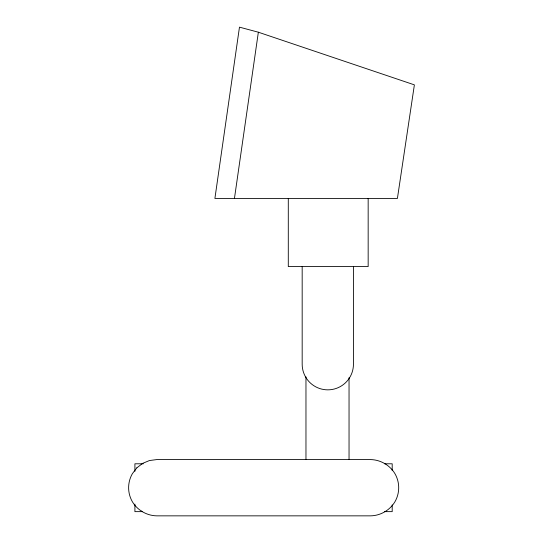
<?xml version="1.0" encoding="UTF-8"?>
<svg xmlns="http://www.w3.org/2000/svg" width="543" height="543" viewBox="0 0 543 543"><rect width="100%" height="100%" fill="white"/><g stroke="black" fill="none" stroke-linecap="round" stroke-linejoin="round"><path stroke-width="0.81" d="M234.447 198.453L258.353 32.207L239.47 27.15L214.899 198.453L397.408 198.453L414.384 84.857L258.353 32.207M143.372 463.79L134.908 463.79L134.908 471.344M384.58 463.79L392.195 463.79L392.195 470.51M142.558 511.642L134.908 511.642L134.908 504.087M384.58 511.642L392.195 511.642L392.195 504.922M368.161 198.453L368.161 266.565L288.292 266.565L288.292 198.453M353.445 266.565L353.445 364.21A25.636 25.636 0 0 1 327.809 389.847A25.636 25.636 0 0 1 302.173 364.21L302.173 266.565M349.04 377.711L349.04 459.568M305.967 376.869L305.967 459.568M141.675 511.112L141.675 511.642M136.856 467.822L132.39 473.645A28.134 28.134 0 0 0 132.39 501.78C137.488 510.277 146.848 515.68 156.751 515.85L370.564 515.85C380.473 515.68 389.833 510.277 394.931 501.78A28.134 28.134 0 0 0 394.931 473.645C389.833 465.154 380.473 459.745 370.564 459.582L156.751 459.582L149.468 460.539L142.687 463.349L136.856 467.822"/></g></svg>
